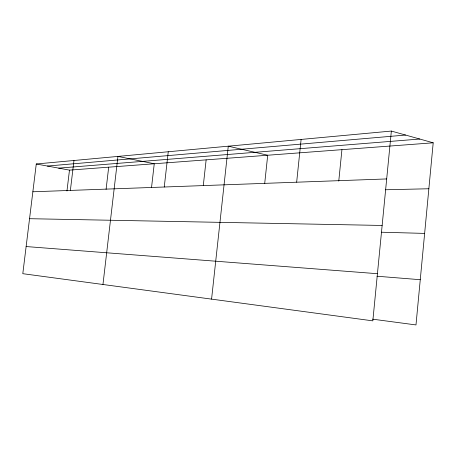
<?xml version="1.0" encoding="UTF-8"?>
<svg xmlns="http://www.w3.org/2000/svg" width="456" height="456" viewBox="0 0 456 456"><rect width="100%" height="100%" fill="white"/><g stroke="black" fill="none" stroke-linecap="round" stroke-linejoin="round"><path stroke-width="0.68" d="M391.356 131.066L372.831 320.864L22.8 273.685L36.269 163.989L391.356 131.066L433.2 142.802L415.986 324.934L372.472 319.154M338.762 181.106L341.937 149.659M296.662 182.2L301.108 139.433M264.708 183.454L267.706 155.234L228.274 146.188L211.573 299.13M203.279 185.683L206.14 159.862M164.257 187.006L168.258 151.751M151.529 187.57L154.253 163.755L117.944 156.419L102.959 284.487M106.077 189.394L108.688 167.181M70.372 190.414L73.969 160.495M66.964 190.99L69.477 170.128L433.2 142.802M47.407 166.047L405.555 135.05M58.699 168.133L419.771 139.034M32.86 191.776L386.682 178.934M385.451 189.77L428.857 188.755M29.554 218.698L382.145 225.452M381.313 232.218L424.639 233.404M26.134 246.548L377.431 273.708M377.026 276.228L420.261 279.705M36.269 163.989L69.477 170.128"/></g></svg>
